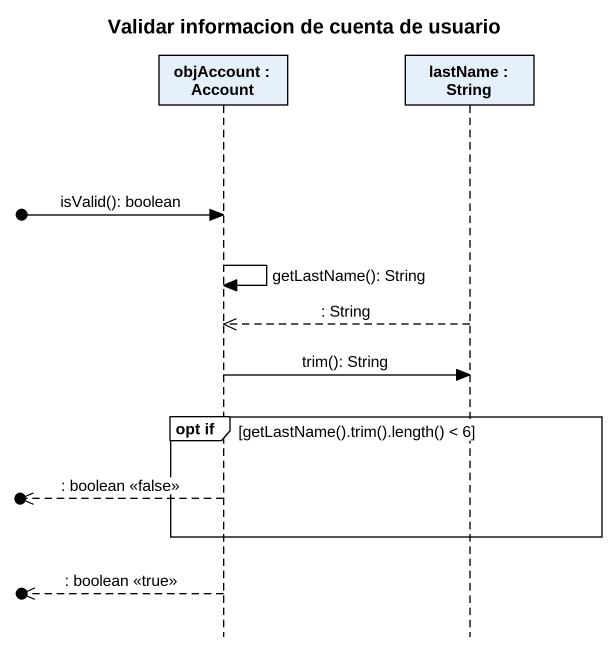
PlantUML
@startuml
title Validar informacion de cuenta de usuario
hide footbox
participant "objAccount : Account" as objAccount
participant "lastName : String" as lastName

[o-> objAccount : isValid(): boolean
objAccount -> objAccount : getLastName(): String
lastName -->> objAccount : : String
objAccount -> lastName : trim(): String
group opt if [getLastName().trim().length() < 6]
  [o<<-- objAccount : : boolean <<false>>
end
[o<<-- objAccount : : boolean <<true>>
@enduml
